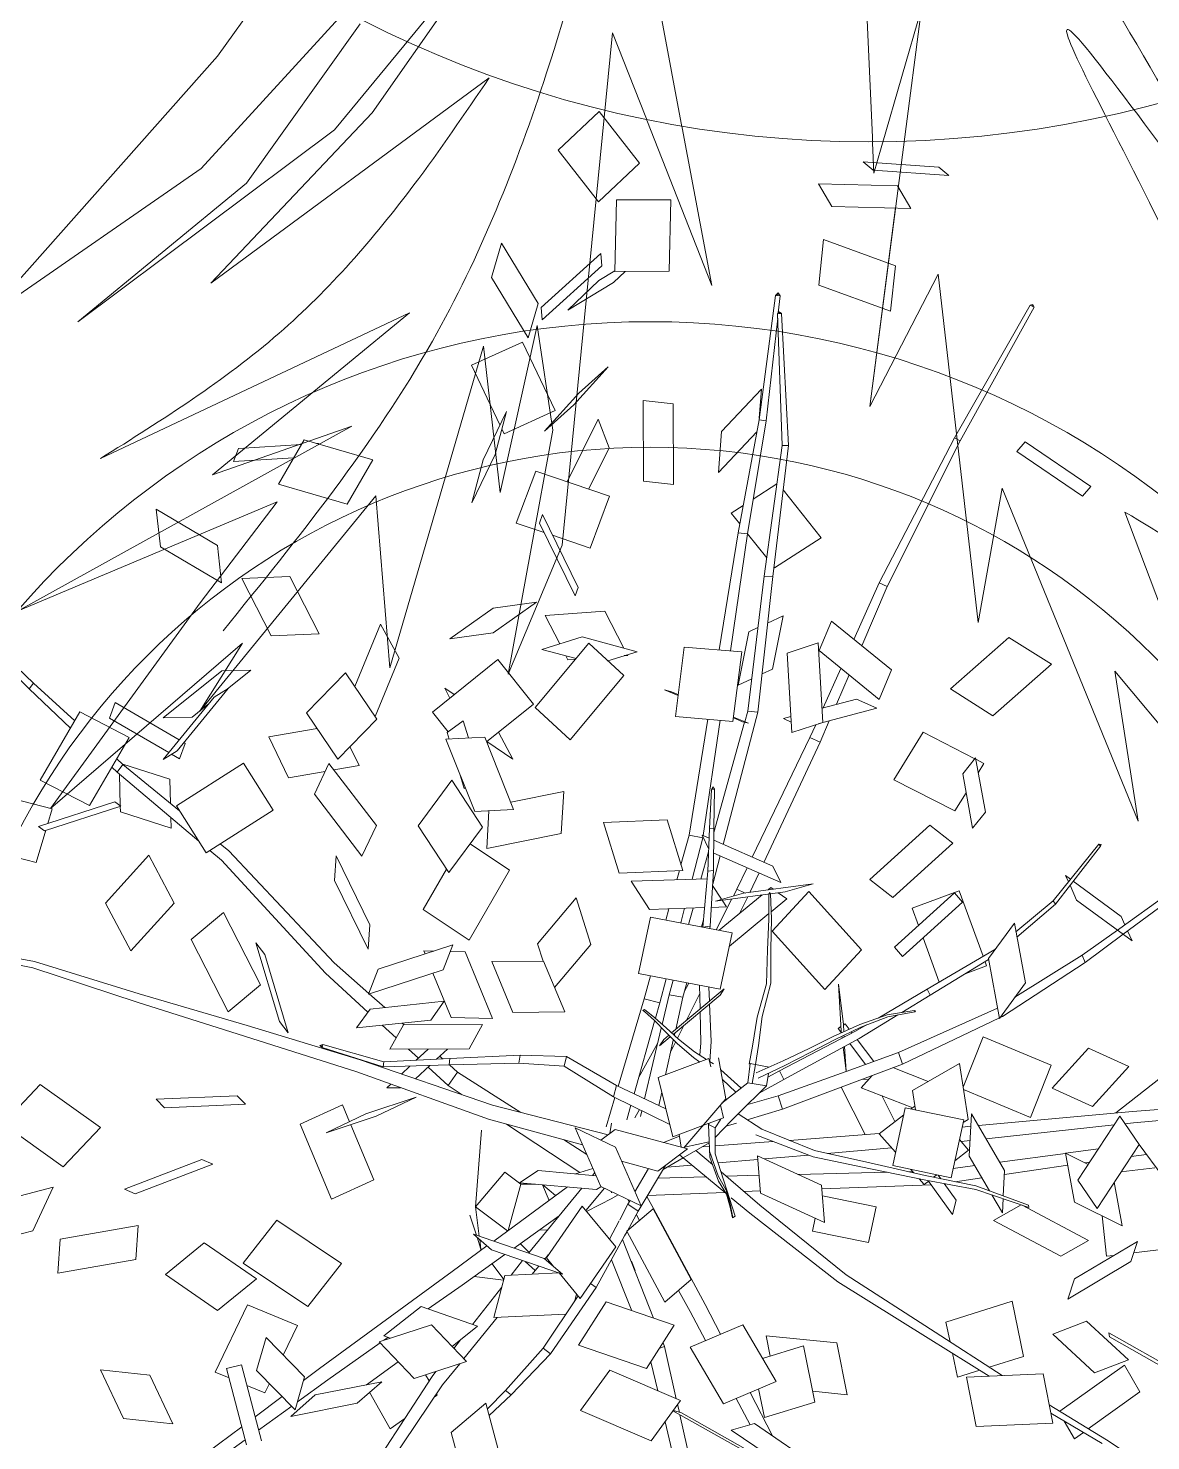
# Model space of a CAD drawing. Header units: centimetres. Extents: x 5488 to 20269, y -31398 to -19684.
# Drawn here: x 11255.41 to 11283.22, y -24145.29 to -24110.31 of the extents above; entities that cross this region are included whole.
import ezdxf

# ---------------------------------------------------------------- set-up
doc = ezdxf.new("R2010")
doc.units = ezdxf.units.CM
doc.set_wipeout_variables(frame=1)
doc.layers.add('wipeout', color=7, linetype='Continuous', true_color=0xffffff)
for name, color, linetype, lineweight in [('xxx_Auto_FURNISHED-01', 252, 'Continuous', 0), ('xxx_Auto_Kaplama_Ahşap Tarama', 16, 'Continuous', 5), ('xxx_Auto_Tefris_Tefris', 32, 'Continuous', 15)]:
    doc.layers.add(name, color=color, linetype=linetype, lineweight=lineweight)
doc.layers.add('xxx_Auto_LANDSCAPE', color=7, linetype='Continuous', lineweight=0, true_color=0x496639)

# ---------------------------------------------------------------- blocks, each defined once
blk = doc.blocks.new('palm_plan')
at = {"color": 0}
for p, q in [((53.076, -16.938), (79.485, -27.705)), ((79.485, -27.705), (70.844, -20.236)), ((70.844, -20.236), (93.512, -34.472)), ((129.233, -23.515), (107.011, -21.954)), ((116.386, -26.983), (129.233, -23.515)), ((93.512, -34.472), (87.394, -26.637)), ((87.394, -26.637), (109.615, -33.921)), ((126.108, -29.758), (116.386, -26.983)), ((93.512, -34.472), (82.178, -27.354)), ((109.615, -33.921), (102.15, -28.718)), ((102.15, -28.718), (126.108, -29.758)), ((54.384, -33.795), (81.773, -40.668)), ((81.773, -40.668), (63.694, -39.636)), ((63.694, -39.636), (77.03, -47.433)), ((54.107, -64.234), (40.701, -40.896)), ((61.839, -56.435), (54.086, -43.159)), ((54.086, -43.159), (61.814, -59.202)), ((77.03, -47.433), (93.328, -56.963)), ((62.977, -48.357), (67.665, -70.969)), ((53.788, -52.523), (60.454, -68.343)), ((86.117, -54.336), (79.326, -52.352)), ((79.326, -52.352), (88.413, -59.255)), ((99.65, -63.838), (86.117, -54.336)), ((62.603, -66.022), (56.11, -54.675)), ((67.665, -70.969), (61.839, -56.435)), ((88.413, -59.255), (79.078, -56.182)), ((79.078, -56.182), (95.969, -70.826)), ((93.328, -56.963), (99.65, -63.838)), ((61.814, -59.202), (66.305, -80.109)), ((79.322, -76.195), (75.002, -59.76)), ((75.002, -59.76), (75.221, -82.54)), ((63.489, -85.616), (54.107, -64.234)), ((66.305, -80.109), (62.603, -66.022)), ((80.262, -66.412), (79.322, -76.195)), ((82.159, -91.763), (80.262, -66.412)), ((95.969, -70.826), (85.152, -66.886)), ((85.152, -66.886), (93.299, -83.572)), ((60.454, -68.343), (63.489, -85.616)), ((82.755, -73.036), (82.159, -91.763)), ((86.73, -80.526), (82.755, -73.036)), ((93.299, -83.572), (90.361, -79.073)), ((90.361, -79.073), (95.028, -95.309)), ((95.028, -95.309), (86.73, -80.526))]:
    blk.add_line(p, q, dxfattribs=at)
for centre, radius, start, end in [((77.984, -118.597), 124.94, 80.11436, 108.49853), ((90.772, -108.289), 112.522, 85.42798, 116.71611)]:
    blk.add_arc(centre, radius, start, end, dxfattribs=at)
for points in [[(40.185, -7.779), (65.461, -5.695), (81.71, -4.497), (61.045, -9.388), (96.197, -7.027), (77.409, -11.473), (114.704, -12.576), (129.927, -18.138)], [(19.885, -13.227), (64.286, -44.751), (77.349, -59.145), (89.076, -79.911)], [(107.011, -21.954), (113.956, -17.965), (129.927, -18.138)], [(62.977, -48.357), (67.375, -55.915), (72.601, -68.222), (75.221, -82.54)]]:
    blk.add_spline(points, degree=3, dxfattribs=at)
blk = doc.blocks.new('A$C21533CF2')
blk.add_wipeout([(74.13, 39.489), (75.197, 40.417), (76.213, 41.4), (77.177, 42.435), (78.085, 43.519), (78.935, 44.649), (79.725, 45.822), (80.452, 47.035), (81.115, 48.284), (81.712, 49.566), (82.241, 50.877), (82.7, 52.214), (83.089, 53.574), (83.406, 54.952), (83.65, 56.345), (83.822, 57.748), (83.919, 59.159), (83.943, 60.573), (83.892, 61.986), (83.768, 63.395), (83.57, 64.795), (83.299, 66.183), (82.956, 67.554), (82.542, 68.906), (82.057, 70.235), (81.504, 71.536), (80.883, 72.806), (80.196, 74.043), (79.446, 75.241), (78.634, 76.399), (77.763, 77.512), (76.834, 78.579), (75.851, 79.595), (74.816, 80.559), (73.732, 81.467), (72.602, 82.317), (71.429, 83.107), (70.217, 83.834), (68.968, 84.497), (67.686, 85.094), (66.374, 85.623), (65.037, 86.082), (63.677, 86.471), (62.299, 86.788), (60.907, 87.032), (59.503, 87.204), (58.092, 87.301), (56.679, 87.325), (55.265, 87.274), (53.857, 87.15), (52.457, 86.952), (51.069, 86.681), (49.697, 86.338), (48.345, 85.924), (47.017, 85.439), (45.716, 84.886), (44.445, 84.265), (43.209, 83.578), (42.01, 82.828), (40.853, 82.016), (39.739, 81.145), (38.672, 80.216), (37.656, 79.233), (36.692, 78.198), (35.784, 77.114), (34.934, 75.984), (34.144, 74.812), (33.417, 73.599), (32.754, 72.35), (32.157, 71.068), (31.629, 69.756), (31.169, 68.419), (30.781, 67.059), (30.464, 65.681), (30.219, 64.289), (30.048, 62.885), (29.95, 61.474), (29.927, 60.061), (29.977, 58.647), (30.101, 57.239), (30.299, 55.839), (30.57, 54.451), (30.913, 53.079), (31.328, 51.727), (31.812, 50.399), (32.366, 49.098), (32.987, 47.827), (33.673, 46.591), (34.423, 45.392), (35.235, 44.235), (36.107, 43.121), (37.035, 42.054), (38.018, 41.038), (39.053, 40.074), (40.137, 39.166), (41.267, 38.316), (42.44, 37.526), (43.653, 36.799), (44.902, 36.136), (46.184, 35.539), (47.495, 35.011), (48.832, 34.551), (50.192, 34.163), (51.57, 33.846), (52.963, 33.601), (54.366, 33.43), (55.777, 33.332), (57.191, 33.309), (58.604, 33.359), (60.013, 33.483), (61.413, 33.681), (62.801, 33.952), (64.172, 34.295), (65.524, 34.71), (66.853, 35.194), (68.154, 35.748), (69.424, 36.369), (70.661, 37.055), (71.859, 37.805), (73.017, 38.617)]).dxf.layer = 'wipeout'
at = {"layer": 'xxx_Auto_Tefris_Tefris'}
blk.add_circle((56.935, 60.317), 27, dxfattribs=at)
at = {"layer": 'xxx_Auto_LANDSCAPE', "xscale": -0.364783083416274, "yscale": 0.364783083416274, "zscale": 0.3647830834162722, "rotation": 328.9633282841189}
blk.add_blockref('palm_plan', (59.413, 57.228), dxfattribs=at)
blk = doc.blocks.new('agac0001')
at = {"layer": 'xxx_Auto_LANDSCAPE', "linetype": 'Continuous'}
for points in [[(-3.705, 39.821), (-2.706, 29.573)], [(-3.128, 39.857), (-2.015, 29.647)], [(10.285, 34.342), (8.7, 31.065)], [(10.628, 34.241), (9.015, 30.769)], [(35.881, 34.163), (35.4, 33.548)], [(39.292, 30.731), (35.881, 34.163)], [(35.4, 33.548), (38.81, 30.116)], [(47.247, 32.778), (40.076, 26.846)], [(47.247, 32.778), (47.424, 32.728)], [(47.412, 32.566), (47.247, 32.778)], [(47.424, 32.728), (47.34, 32.659)], [(47.424, 32.728), (47.412, 32.566)], [(47.412, 32.566), (40.314, 26.529)], [(-1.92, 28.622), (-0.383, 31.587)], [(8.7, 31.065), (7.444, 28.474)], [(8.202, 31.529), (8.85, 31.374)], [(11.272, 28.66), (8.202, 31.529)], [(9.253, 31.279), (9.792, 31.153)], [(9.792, 31.153), (12.439, 28.679)], [(-6.25, 30.736), (-4.065, 29.666)], [(-5.514, 28.269), (-5.638, 30.352)], [(9.015, 30.769), (7.899, 28.367)], [(14.224, 30.7), (11.262, 27.347)], [(14.372, 30.624), (11.491, 27.242)], [(14.224, 30.7), (14.327, 30.769)], [(14.372, 30.624), (14.224, 30.7)], [(14.327, 30.769), (14.253, 30.683)], [(14.327, 30.769), (14.372, 30.624)], [(38.81, 30.116), (39.292, 30.731)], [(-15.257, 25.728), (-18.393, 29.453)], [(-18.157, 29.463), (-15.021, 25.738)], [(-10.612, 29.987), (-10.502, 28.116)], [(-4.065, 29.666), (-7.425, 26.427)], [(-4.758, 30.004), (-4.704, 29.051)], [(-2.161, 28.824), (-4.065, 29.666)], [(-2.706, 29.573), (-2.666, 29.048)], [(-2.015, 29.647), (-1.138, 20.254)], [(0.718, 29.923), (-1.274, 27.297)], [(2.272, 27.714), (0.718, 29.923)], [(23.24, 25.721), (25.671, 29.797)], [(25.671, 29.797), (27.757, 27.561)], [(-25.436, 28.576), (-21.401, 24.394)], [(-9.854, 28.476), (-11.396, 24.291)], [(-10.991, 27.847), (-9.854, 28.476)], [(-5.521, 25.585), (-2.161, 28.824)], [(7.444, 28.474), (5.127, 22.921)], [(7.899, 28.367), (7.444, 28.474)], [(12.225, 28.436), (11.272, 28.66)], [(12.592, 28.536), (12.861, 28.283)], [(56.714, 28.638), (56.096, 29.151)], [(56.096, 29.151), (57.262, 24.675)], [(57.879, 24.16), (56.714, 28.638)], [(-12.533, 23.662), (-10.991, 27.847)], [(-6.053, 27.749), (-8.755, 27.73)], [(-8.755, 27.73), (-6.791, 25.142)], [(-2.616, 28.386), (-2.013, 20.566)], [(0.28, 25.087), (2.272, 27.714)], [(7.899, 28.367), (6.136, 23.881)], [(12.861, 28.283), (12.461, 28.379)], [(27.757, 27.561), (25.326, 23.486)], [(-20.531, 23.431), (-18.903, 26.937)], [(-18.903, 26.937), (-17.118, 26.308)], [(-10.431, 26.911), (-10.404, 26.462)], [(-3.881, 27.166), (-3.779, 25.185)], [(-1.274, 27.297), (0.28, 25.087)], [(11.262, 27.347), (9.71, 24.675)], [(11.491, 27.242), (10.054, 24.675)], [(11.491, 27.242), (11.262, 27.347)], [(40.076, 26.846), (32.175, 20.845)], [(40.314, 26.529), (40.076, 26.846)], [(-17.118, 26.308), (-19.161, 21.913)], [(-17.247, 24.43), (-16.856, 26.608)], [(-16.856, 26.608), (-14.068, 24.539)], [(-10.404, 26.462), (-7.931, 26.644)], [(-7.425, 26.427), (-5.521, 25.585)], [(-3.762, 25.161), (-4.689, 26.386)], [(-4.568, 26.503), (-4.556, 26.207)], [(40.314, 26.529), (32.485, 20.407)], [(54.55, 26.489), (56.049, 25.945)], [(55.562, 21.779), (54.55, 26.489)], [(56.049, 25.945), (57.059, 21.236)], [(-15.021, 25.738), (-15.257, 25.728)], [(-9.873, 23.715), (-9.251, 25.559)], [(-9.251, 25.559), (-6.393, 21.982)], [(-6.791, 25.142), (-3.762, 25.161)], [(-4.513, 25.156), (-4.356, 21.255)], [(-3.779, 25.161), (-3.569, 21.119)], [(1.66, 25.295), (-1.226, 23.462)], [(4.119, 21.539), (1.66, 25.295)], [(25.326, 23.486), (23.24, 25.721)], [(-21.57, 24.105), (-19.173, 21.36)], [(-21.401, 24.394), (-18.658, 21.355)], [(-14.458, 22.361), (-17.247, 24.43)], [(-14.068, 24.539), (-14.458, 22.361)], [(-11.396, 24.291), (-12.533, 23.662)], [(6.877, 24.675), (5.049, 22.718)], [(10.578, 24.675), (6.877, 24.675)], [(8.75, 22.721), (10.578, 24.675)], [(17.549, 24.184), (16.751, 23.233)], [(20.912, 24.205), (17.549, 24.184)], [(19.997, 24.201), (20.497, 24.649)], [(20.114, 23.257), (20.912, 24.205)], [(20.497, 24.649), (20.84, 24.205)], [(20.876, 24.163), (23.054, 21.348)], [(48.625, 24.134), (51.289, 24.925)], [(50.996, 20.13), (48.625, 24.134)], [(51.289, 24.925), (53.663, 20.921)], [(57.262, 24.675), (57.879, 24.16)], [(-6.984, 20.097), (-9.873, 23.715)], [(-1.226, 23.462), (1.195, 19.768)], [(9.267, 23.271), (9.234, 23.216)], [(16.751, 23.233), (20.114, 23.257)], [(17.969, 22.377), (18.936, 23.247)], [(-20.97, 22.49), (-20.688, 23.095)], [(-19.802, 22.08), (-20.97, 22.49)], [(5.075, 22.718), (3.402, 16.393)], [(5.69, 22.718), (4.129, 16.286)], [(5.049, 22.718), (8.75, 22.721)], [(5.127, 22.921), (5.085, 22.759)], [(5.22, 22.902), (5.127, 22.921)], [(8.695, 22.721), (7.218, 18.829)], [(9.234, 23.216), (7.604, 18.702)], [(8.107, 21.169), (8.333, 22.532)], [(8.333, 22.532), (8.607, 22.487)], [(8.95, 22.43), (13.133, 21.734)], [(9.234, 23.216), (9.22, 23.221)], [(-6.365, 21.929), (-6.984, 20.097)], [(-6.458, 22.363), (-6.604, 22.353), (-4.926, 19.387), (-3.817, 16.496)], [(-6.458, 22.363), (-4.72, 19.415)], [(1.338, 19.773), (4.119, 21.539)], [(9.844, 17.599), (12.427, 21.798)], [(12.427, 21.798), (13.076, 21.434)], [(13.133, 21.734), (13.083, 21.431)], [(16.06, 21.882), (13.483, 17.68)], [(17.397, 20.709), (16.06, 21.882)], [(20.523, 19.074), (17.969, 22.377)], [(57.059, 21.236), (55.562, 21.779)], [(-19.795, 21.365), (-16.72, 21.338)], [(-19.134, 16.741), (-19.795, 21.365)], [(-16.72, 21.338), (-16.062, 16.717)], [(-6.627, 20.707), (-5.788, 20.909)], [(-5.433, 20.283), (-6.627, 20.707)], [(-5.624, 20.95), (-4.115, 21.315)], [(-4.115, 21.315), (-0.347, 19.97)], [(13.076, 21.434), (10.492, 17.234)], [(13.083, 21.431), (12.635, 18.729)], [(14.82, 16.507), (17.397, 20.709)], [(23.054, 21.348), (20.523, 19.074)], [(32.175, 20.845), (28.913, 18.648)], [(32.485, 20.407), (32.175, 20.845)], [(53.663, 20.921), (50.996, 20.13)], [(-15.726, 18.188), (-15.467, 20.361)], [(-15.467, 20.361), (-12.035, 20.295)], [(-12.035, 20.295), (-12.537, 16.105)], [(-2.859, 19.365), (-5.178, 20.19)], [(-4.301, 19.877), (-4.234, 18.223)], [(-0.347, 19.97), (-2.859, 19.365)], [(2.804, 19.82), (-0.659, 19.708)], [(1.712, 16.691), (2.804, 19.82)], [(27.128, 20.163), (25.502, 19.091)], [(30.724, 17.108), (27.128, 20.163)], [(32.485, 20.407), (29.38, 18.252)], [(-4.72, 19.415), (-3.533, 16.507)], [(-0.623, 19.434), (-3.95, 18.028)], [(-3.491, 19.589), (-3.421, 18.252)], [(-2.981, 18.438), (-2.492, 19.389)], [(-2.492, 19.389), (-1.763, 18.953)], [(-1.937, 19.587), (-1.894, 19.034)], [(-1.095, 19.789), (-1.045, 19.255)], [(-0.659, 19.708), (-0.776, 19.37)], [(0.756, 16.074), (-0.623, 19.434)], [(10.733, 19.046), (7.897, 19.518)], [(25.502, 19.091), (29.101, 16.036)], [(-16.367, 18.865), (-13.026, 15.34)], [(-16.255, 18.083), (-13.305, 14.863)], [(-6.165, 17.694), (-5.347, 18.085)], [(-5.347, 18.085), (-4.225, 17.554)], [(7.604, 18.702), (6.429, 15.445)], [(7.218, 18.829), (6.498, 16.929)], [(7.604, 18.702), (7.218, 18.829)], [(12.635, 18.729), (11.524, 18.915)], [(24.744, 15.456), (24.997, 18.85)], [(24.997, 18.85), (25.781, 17.728)], [(-15.969, 16.171), (-15.8, 17.585)], [(-3.91, 16.631), (-6.165, 17.694)], [(-3.95, 18.028), (-2.571, 14.668)], [(-3.898, 17.401), (-3.645, 17.282)], [(2.077, 17.732), (3.295, 15.776)], [(6.395, 17.713), (6.45, 17.773)], [(6.481, 17.704), (6.395, 17.713)], [(6.395, 17.713), (6.395, 16.047)], [(6.45, 17.773), (6.481, 17.704)], [(6.45, 17.773), (6.45, 17.706)], [(6.481, 17.704), (6.517, 16.031)], [(10.492, 17.234), (9.844, 17.599)], [(13.483, 17.68), (14.82, 16.507)], [(25.781, 17.728), (25.619, 15.568)], [(27.302, 17.563), (25.688, 16.476)], [(35.834, 17.435), (34.561, 14.303)], [(39.127, 15.688), (35.834, 17.435)], [(49.704, 17.575), (41.728, 16.507)], [(49.731, 17.325), (41.789, 16.126)], [(49.471, 17.287), (43.463, 15.445)], [(50.865, 17.411), (43.596, 15.032)], [(49.704, 17.575), (49.845, 17.458)], [(49.731, 17.325), (49.704, 17.575)], [(49.845, 17.458), (49.719, 17.439)], [(49.845, 17.458), (49.731, 17.325)], [(50.779, 17.687), (49.778, 17.38)], [(50.779, 17.687), (50.996, 17.601)], [(50.865, 17.411), (50.779, 17.687)], [(50.996, 17.601), (50.822, 17.547)], [(50.996, 17.601), (50.865, 17.411)], [(-16.062, 16.717), (-19.134, 16.741)], [(-4.158, 16.751), (-3.164, 10.163)], [(-4.06, 16.341), (-3.886, 16.677)], [(-3.817, 16.496), (-2.521, 13.309)], [(-3.729, 16.987), (-3.614, 17.206)], [(-3.533, 16.507), (-2.149, 13.328)], [(0.518, 16.65), (1.712, 16.691)], [(0.742, 16.658), (0.616, 16.415)], [(2.449, 13.662), (0.671, 16.522)], [(3.402, 16.393), (2.053, 8.695)], [(4.129, 16.286), (3.402, 16.393)], [(6.395, 16.658), (5.421, 14.091)], [(27.79, 17.149), (25.626, 15.647)], [(29.101, 16.036), (30.724, 17.108)], [(41.728, 16.507), (34.068, 14.091)], [(41.789, 16.126), (41.728, 16.507)], [(-14.48, 16.143), (-15.969, 16.171)], [(-12.537, 16.105), (-13.774, 16.129)], [(-3.655, 16.098), (-4.06, 16.341)], [(-2.997, 15.704), (-3.25, 15.854)], [(-3.162, 15.802), (-3.123, 15.566)], [(-2.571, 14.668), (0.756, 16.074)], [(0.354, 15.904), (-0.514, 14.222)], [(4.129, 16.286), (3.593, 12.93)], [(6.395, 16.047), (6.086, 14.308)], [(6.517, 16.031), (6.255, 14.279)], [(24.775, 15.862), (23.607, 15.075)], [(24.761, 15.459), (29.573, 16.071)], [(29.573, 16.071), (29.313, 14.103)], [(41.789, 16.126), (34.182, 13.595)], [(45.414, 15.516), (43.32, 12.649)], [(43.701, 15.068), (45.414, 15.516)], [(-13.305, 14.863), (-8.917, 10.085)], [(-13.026, 15.34), (-8.6, 10.659)], [(-0.514, 14.222), (-1.803, 14.992)], [(-1.484, 14.801), (-1.102, 10.873)], [(1.743, 14.796), (0.039, 15.294)], [(3.876, 14.703), (5.375, 13.953)], [(6.15, 14.672), (5.89, 13.953)], [(8.731, 12.575), (10.702, 15.216)], [(10.702, 15.216), (14.787, 12.725)], [(23.607, 15.075), (17.034, 10.361)], [(23.994, 14.515), (23.607, 15.075)], [(24.701, 15.006), (23.994, 14.515)], [(24.501, 13.49), (24.761, 15.459)], [(24.723, 15.168), (24.744, 15.456)], [(43.463, 15.445), (36.892, 13.056)], [(43.596, 15.032), (37.071, 12.508)], [(38.91, 13.791), (39.559, 15.385)], [(40.896, 12.013), (42.907, 14.765)], [(43.596, 15.032), (43.463, 15.445)], [(-2.909, 14.267), (-2.03, 8.895)], [(-0.502, 14.243), (-0.5, 14.212)], [(-0.5, 14.212), (0.096, 8.769)], [(3.061, 14.455), (2.449, 13.662)], [(2.954, 13.831), (2.839, 14.169)], [(5.218, 13.459), (3.793, 14.174)], [(5.421, 14.091), (3.817, 9.112)], [(5.89, 13.953), (4.379, 8.952)], [(6.086, 14.308), (5.618, 12.592)], [(6.255, 14.279), (5.823, 12.549)], [(23.994, 14.515), (17.473, 9.72)], [(29.313, 14.103), (24.501, 13.49)], [(34.068, 14.091), (26.103, 11.684)], [(28.519, 13.035), (31.587, 14.279)], [(31.587, 14.279), (31.322, 13.261)], [(34.182, 13.595), (34.068, 14.091)], [(34.561, 14.303), (34.628, 14.267)], [(35.233, 13.945), (36.889, 13.066)], [(-4.844, 13.209), (-6.906, 12.353)], [(-3.591, 10.118), (-4.844, 13.209)], [(-2.521, 13.309), (-1.152, 9.992), (0.799, 6.815)], [(-2.149, 13.328), (-0.797, 10.158), (1.081, 7.239)], [(-0.407, 13.369), (2.711, 12.456)], [(3.593, 12.93), (2.899, 8.588)], [(3.607, 12.93), (5.111, 13.126)], [(5.077, 13.028), (3.607, 12.93)], [(5.749, 13.073), (5.623, 13.064)], [(5.661, 13.197), (5.788, 13.214)], [(5.723, 13.204), (5.673, 13.23)], [(5.823, 13.729), (5.914, 13.681)], [(6.086, 13.095), (5.957, 13.087)], [(6.255, 12.937), (5.959, 13.087)], [(5.995, 13.24), (6.426, 13.297)], [(6.086, 13.597), (6.45, 13.414)], [(8.905, 13.459), (6.086, 13.095)], [(6.333, 13.128), (6.255, 12.937)], [(6.45, 13.414), (6.4, 13.292)], [(6.426, 13.297), (8.905, 13.459)], [(15.192, 13.059), (15.037, 11.302)], [(15.416, 8.786), (15.192, 13.059)], [(25.438, 13.135), (25.133, 13.571)], [(25.474, 13.614), (25.438, 13.135)], [(34.182, 13.595), (26.274, 11.081)], [(28.345, 12.361), (28.519, 13.035)], [(36.892, 13.056), (30.083, 10.726)], [(36.889, 13.066), (36.901, 13.061)], [(37.071, 12.508), (36.892, 13.056)], [(38.312, 12.313), (38.636, 13.116)], [(-6.906, 12.353), (-5.595, 9.119)], [(3.481, 12.229), (3.488, 12.227)], [(3.488, 12.227), (3.483, 12.241)], [(5.618, 12.592), (5.135, 11.026)], [(5.823, 12.549), (5.387, 10.978)], [(12.816, 10.085), (8.731, 12.575)], [(14.787, 12.725), (12.816, 10.085)], [(37.071, 12.508), (30.264, 10.063)], [(31.16, 12.635), (31.005, 12.041)], [(37.573, 12.704), (38.312, 12.313)], [(43.32, 12.649), (40.896, 12.013)], [(57.767, 12.218), (53.499, 11.317)], [(58.37, 8.96), (57.767, 12.218)], [(14.594, 11.321), (13.996, 10.239)], [(15.061, 10.869), (14.594, 11.321)], [(15.037, 11.302), (15.264, 7.027)], [(26.103, 11.684), (18.569, 8.118)], [(25.829, 10.085), (29.899, 11.398)], [(26.274, 11.081), (26.103, 11.684)], [(31.005, 12.041), (27.94, 10.8)], [(27.94, 10.8), (28.169, 11.684)], [(29.899, 11.398), (30.826, 8.004)], [(53.499, 11.317), (54.099, 8.059)], [(-8.6, 10.659), (-3.44, 6.257)], [(5.135, 11.026), (4.625, 9.334)], [(5.387, 10.978), (4.927, 9.277)], [(15.08, 10.399), (13.571, 10.177)], [(15.078, 10.294), (15.08, 10.399)], [(15.09, 10.332), (15.078, 10.33)], [(15.085, 10.394), (15.166, 10.344)], [(15.166, 10.344), (15.09, 10.332)], [(15.166, 10.344), (15.09, 10.301)], [(15.445, 10.497), (15.318, 10.616)], [(15.335, 10.301), (15.445, 10.497)], [(16.698, 10.852), (15.635, 11.14)], [(15.635, 11.14), (18.159, 7.453)], [(18.924, 7.601), (16.698, 10.852)], [(25.643, 10.771), (19.379, 7.689)], [(25.7, 10.654), (25.535, 11)], [(25.535, 11), (26.072, 10.166)], [(25.671, 10.785), (25.643, 10.771)], [(26.274, 11.081), (25.671, 10.785)], [(26.026, 10.149), (25.7, 10.654)], [(58.453, 7.859), (60.308, 10.752)], [(60.308, 10.752), (63.847, 8.907)], [(-8.917, 10.085), (-3.807, 5.58)], [(-5.204, 9.946), (-2.938, 10.187)], [(-2.737, 6.433), (-5.204, 9.946)], [(-2.938, 10.187), (-0.471, 6.672)], [(-0.993, 9.734), (-0.852, 8.302)], [(11.751, 9.803), (9.72, 9.417)], [(11.753, 9.591), (9.734, 9.153)], [(13.571, 10.177), (11.751, 9.803)], [(13.571, 10.02), (11.753, 9.591)], [(13.91, 10.082), (12.404, 7.349)], [(13.469, 6.912), (15.111, 9.894)], [(15.078, 10.294), (13.571, 10.02)], [(15.09, 10.301), (15.078, 10.294)], [(16.455, 9.944), (15.395, 9.184)], [(26.756, 6.691), (25.829, 10.085)], [(45.517, 10.07), (40.672, 9.181)], [(46.058, 8.304), (45.517, 10.07)], [(-15.781, 9.374), (-12.561, 9.324)], [(-15.183, 7.344), (-15.781, 9.374)], [(-12.561, 9.324), (-11.336, 5.175)], [(-5.595, 9.119), (-4.844, 9.431)], [(2.053, 8.695), (1.805, 6.471)], [(2.899, 8.588), (2.053, 8.695)], [(3.817, 9.112), (3.264, 7.477)], [(4.379, 8.952), (3.817, 9.112)], [(4.379, 8.952), (4.129, 8.18)], [(4.625, 9.334), (4.181, 7.599)], [(4.927, 9.277), (4.522, 7.53)], [(9.72, 9.417), (7.818, 8.528)], [(9.734, 9.153), (7.832, 8.223)], [(15.159, 9.01), (14.243, 8.319)], [(15.264, 7.027), (15.416, 8.786)], [(15.733, 8.44), (15.411, 8.881)], [(16.898, 9.296), (15.733, 8.44)], [(26.034, 9.334), (19.32, 7.02)], [(26.231, 8.609), (19.501, 6.178)], [(40.672, 9.181), (41.213, 7.413)], [(53.987, 8.676), (53.456, 7.863)], [(54.099, 8.059), (58.37, 8.96)], [(63.847, 8.907), (61.993, 6.014)], [(-0.852, 8.302), (-0.726, 7.036)], [(0.206, 7.782), (0.604, 4.26)], [(3.621, 8.011), (2.258, 5.983)], [(2.899, 8.588), (2.718, 6.667)], [(3.621, 8.011), (4.348, 8.254)], [(4.005, 6.91), (3.621, 8.011)], [(4.72, 8.373), (5.135, 7.272)], [(6.126, 7.982), (5.02, 7.573)], [(7.818, 8.528), (6.126, 7.982)], [(7.832, 8.223), (6.147, 7.615)], [(15.209, 8.035), (13.538, 6.738)], [(15.733, 8.44), (15.361, 8.152)], [(17.914, 7.808), (16.305, 7.043)], [(21.977, 8.221), (19.654, 7.742)], [(21.984, 8.037), (19.67, 7.472)], [(21.977, 8.221), (22.13, 8.135)], [(21.984, 8.037), (21.977, 8.221)], [(22.13, 8.135), (21.982, 8.099)], [(22.13, 8.135), (21.984, 8.037)], [(30.826, 8.004), (26.756, 6.691)], [(41.213, 7.413), (46.058, 8.304)], [(53.456, 7.863), (52.307, 4.808)], [(53.732, 6.989), (54.137, 8.068)], [(61.993, 6.014), (58.453, 7.859)], [(-19.868, 6.896), (-16.47, 3.5)], [(-15.867, 7.356), (-16.227, 4.16)], [(-12.371, 7.303), (-15.867, 7.356)], [(-12.664, 4.71), (-12.371, 7.303)], [(1.081, 7.239), (2.263, 5.988)], [(4.005, 6.91), (3.08, 5.142)], [(5.02, 7.573), (3.917, 7.163)], [(5.135, 7.272), (4.005, 6.91)], [(6.147, 7.615), (5.106, 7.213)], [(13.169, 7.67), (9.925, 6.314)], [(15.037, 2.949), (13.169, 7.67)], [(17.115, 7.251), (13.815, 6.412)], [(17.137, 6.891), (13.845, 5.961)], [(14.93, 6.695), (14.789, 7.623)], [(14.789, 7.623), (15.242, 7.434)], [(15.297, 7.41), (16.224, 7.024)], [(18.297, 7.158), (16.746, 6.4)], [(19.189, 6.974), (16.829, 5.861)], [(19.654, 7.742), (17.115, 7.251)], [(17.137, 6.891), (17.115, 7.251)], [(19.67, 7.472), (17.137, 6.891)], [(18.486, 7.201), (19.36, 6.965)], [(19.36, 6.965), (19.101, 7.341)], [(19.246, 6.996), (19.189, 6.974)], [(19.501, 6.178), (19.189, 6.974)], [(19.67, 7.472), (19.654, 7.742)], [(28.481, 6.338), (27.997, 7.091)], [(28.043, 7.105), (28.314, 6.684)], [(54.585, 7.346), (52.023, 3.166)], [(52.307, 4.808), (53.732, 6.989)], [(52.776, 3.233), (55.338, 7.415)], [(55.338, 7.415), (54.585, 7.346)], [(-3.44, 6.257), (-1.024, 4.317)], [(-0.471, 6.672), (-2.737, 6.433)], [(-2.604, 6.448), (-2.461, 5.47)], [(-1.646, 6.548), (-1.334, 4.565)], [(-0.688, 6.65), (-0.445, 4.245)], [(4.503, 5.437), (3.583, 6.104)], [(5.096, 5.442), (3.795, 6.438)], [(9.582, 6.238), (7.754, 2.989)], [(7.854, 2.913), (9.906, 6.562)], [(9.906, 6.562), (9.582, 6.238)], [(9.925, 6.314), (11.793, 1.59)], [(13.815, 6.412), (13.679, 6.381)], [(13.841, 5.973), (13.815, 6.412)], [(14.284, 6.085), (13.874, 5.89)], [(15.502, 2.982), (14.994, 6.286)], [(16.691, 6.765), (17.394, 2.193)], [(19.501, 6.178), (17.818, 5.361)], [(28.314, 6.684), (28.481, 6.338)], [(48.453, 6.586), (46.566, 4.102)], [(47.216, 4.534), (48.453, 6.586)], [(-14.191, 5.263), (-14.93, 1.855)], [(-10.421, 3.902), (-14.191, 5.263)], [(-11.336, 5.175), (-12.609, 5.194)], [(-3.807, 5.58), (-2.683, 4.641)], [(3.309, 5.425), (0.83, 2.363)], [(1.948, 5.544), (1.097, 4.348)], [(1.731, 5.785), (1.66, 5.139)], [(2.258, 5.983), (1.948, 5.544)], [(5.835, 5.449), (3.309, 5.425)], [(6.896, 5.18), (5.716, 4.879)], [(9.172, 5.509), (6.896, 5.18)], [(10.187, 5.654), (9.327, 5.53)], [(15.099, 5.597), (14.17, 5.144)], [(17.499, 5.204), (16.97, 4.949)], [(17.47, 5.401), (20.676, 5.03)], [(18.009, 1.564), (17.47, 5.401)], [(37.814, 3.473), (40.71, 5.22)], [(40.71, 5.22), (43.034, 1.076)], [(43.603, 5.735), (41.365, 4.05)], [(42.042, 2.844), (45.436, 5.401)], [(45.436, 5.401), (43.603, 5.735)], [(-17.402, 4.429), (-14.556, 3.585)], [(-3.908, 4.484), (-3.835, 4.666), (0.13, 4.174)], [(-3.779, 4.5), (-3.908, 4.484)], [(-3.908, 4.484), (-3.24, 4.472)], [(-3.779, 4.5), (-3.045, 4.496)], [(-3.24, 4.472), (-2.423, 4.388)], [(-3.045, 4.496), (-2.165, 4.419)], [(-2.423, 4.388), (-1.541, 4.06)], [(-2.344, 4.357), (0.459, 2.017)], [(-2.292, 4.315), (-1.61, -0.347)], [(-2.165, 4.419), (-1.219, 4.105)], [(0.13, 4.174), (1.681, 4.453)], [(1.681, 4.453), (2.151, 4.889)], [(1.681, 4.453), (1.967, 4.091)], [(2.182, 5.075), (1.953, 3.75)], [(2.99, 5.027), (2.182, 5.075)], [(5.337, 1.602), (5.897, 4.86)], [(5.897, 4.86), (5.385, 4.891)], [(5.726, 4.87), (5.535, 5.077)], [(6.472, 4.064), (5.871, 4.713)], [(6.941, 4.548), (6.207, 4.35)], [(8.805, 4.858), (6.941, 4.548)], [(9.899, 5.039), (8.424, 3.924)], [(10.397, 5.123), (8.962, 4.884)], [(10.69, 4.379), (9.865, 3.986)], [(10.645, 4.496), (10.175, 4.133)], [(15.18, 5.082), (14.348, 4.691)], [(20.676, 5.03), (21.215, 1.192)], [(31.077, 5.127), (30.862, 3.266)], [(31.005, 4.508), (30.957, 4.52)], [(30.957, 4.52), (30.984, 4.307)], [(32.576, 2.003), (31.077, 5.127)], [(33.87, 3.654), (31.437, 4.379)], [(45.329, 2.05), (47.216, 4.534)], [(-16.594, 2.031), (-18.465, 3.905)], [(-16.47, 3.5), (-16.594, 2.031)], [(-16.227, 4.16), (-14.437, 4.133)], [(-11.16, 0.494), (-10.421, 3.902)], [(-1.541, 4.06), (-0.012, 3.804), (1.967, 4.091)], [(-1.219, 4.105), (0.356, 3.857)], [(-0.483, 3.881), (0.547, 3.054)], [(-0.407, 3.869), (-0.402, 3.816)], [(0.859, 3.931), (0.244, 2.198)], [(0.644, 3.9), (0.695, 3.464)], [(0.864, 2.403), (0.914, 3.938)], [(1.953, 3.75), (1.622, 1.815)], [(1.967, 4.091), (2.02, 4.138)], [(5.835, 4.248), (5.79, 4.236)], [(6.14, 3.94), (5.797, 4.286)], [(7.137, 3.147), (6.14, 3.94)], [(7.415, 3.249), (6.472, 4.064)], [(8.173, 3.738), (7.473, 3.206)], [(9.865, 3.986), (8.011, 3.194)], [(10.168, 3.192), (9.865, 3.986)], [(11, 3.597), (10.168, 3.192)], [(15.323, 4.148), (14.684, 3.838)], [(29.79, 4.062), (26.551, 0.13)], [(32.121, 2.334), (29.79, 4.062)], [(34.28, 0.025), (33.87, 3.654)], [(38.996, 1.364), (37.814, 3.473)], [(46.566, 4.102), (45.329, 2.05)], [(-18.219, 3.068), (-15.016, -0.762)], [(-16.494, 3.216), (-14.754, 2.675)], [(-1.143, 3.354), (-0.685, 0.468)], [(-0.285, 2.639), (-0.135, 1.14)], [(7.399, 2.932), (5.421, 2.086)], [(6.965, 2.823), (6.762, 2.661)], [(7.253, 3.042), (6.965, 2.823)], [(7.01, 2.765), (6.965, 2.823)], [(7.995, 2.553), (7.137, 3.147)], [(7.632, 2.773), (7.22, 2.041)], [(8.219, 2.634), (7.415, 3.249)], [(7.544, 2.365), (7.735, 2.701)], [(7.823, 3.113), (7.675, 3.051)], [(8.953, 2.086), (8.219, 2.634)], [(10.168, 3.192), (8.476, 2.441)], [(11.162, 3.187), (9.789, 2.539)], [(11.793, 1.59), (15.037, 2.949)], [(17.394, 2.193), (15.502, 2.982)], [(46.432, 2.928), (45.617, -0.392)], [(50.903, 1.738), (46.432, 2.928)], [(51.099, 2.122), (53.031, 3.106)], [(52.023, 3.166), (52.776, 3.233)], [(53.031, 3.106), (57.057, 1.593)], [(-14.799, -1.25), (-17.857, 2.408)], [(-14.93, 1.855), (-11.16, 0.494)], [(-10.736, 2.453), (-8.791, 1.874)], [(-8.791, 1.874), (-2.459, -0.147)], [(-0.264, 0.547), (0.73, 2.57)], [(0.244, 2.198), (-0.23, 0.868)], [(0.73, 2.57), (2.713, -1.546)], [(0.904, 2.213), (1.691, 2.22)], [(1.581, 2.217), (1.393, 1.197)], [(1.622, 1.815), (5.337, 1.602)], [(4.691, -1.289), (2.387, 1.772)], [(8.257, 2.346), (4.212, 0.554)], [(8.75, 2.024), (4.629, -0.023)], [(7.375, 1.955), (5.545, 0.432)], [(7.22, 2.041), (7.544, 2.365)], [(8.788, 2.027), (7.995, 2.553)], [(9.441, 1.519), (8.788, 2.027)], [(9.789, 2.539), (8.922, 2.108)], [(9.553, 1.56), (8.953, 2.086)], [(10.197, 1.655), (9.789, 2.539)], [(11.515, 2.296), (10.197, 1.655)], [(28.882, -1.598), (32.121, 2.334)], [(32.283, -0.562), (32.576, 2.003)], [(35.583, 2.31), (35.112, 2.05)], [(35.112, 2.05), (39.876, 0.73)], [(40.348, 0.99), (35.583, 2.31)], [(50.088, -1.579), (50.903, 1.738)], [(55.124, 0.609), (51.099, 2.122)], [(-10.943, 1.488), (-9.041, 0.895)], [(-9.041, 0.895), (-7.647, 0.43)], [(-8.188, -0.507), (-7.132, 1.321)], [(-7.132, 1.321), (-2.463, -0.156)], [(-2.451, -1.088), (-0.009, 1.064)], [(5.318, -0.972), (3.371, 1.714)], [(4.412, 1.655), (3.65, 1.328)], [(10.197, 1.655), (5.254, -0.881)], [(9.532, 1.443), (9.441, 1.519)], [(9.553, 1.56), (9.532, 1.443)], [(21.215, 1.192), (18.009, 1.564)], [(31.315, 1.357), (31.367, 0.89)], [(31.344, 1.393), (32.283, -0.562)], [(31.367, 0.89), (31.62, 0.816)], [(40.138, -0.671), (39.256, 0.902)], [(39.876, 0.73), (40.348, 0.99)], [(43.034, 1.076), (40.138, -0.671)], [(57.057, 1.593), (55.124, 0.609)], [(-1.255, -1.067), (0.001, 0.001)], [(0.735, -1.524), (-0.264, 0.547)], [(3.628, 0.122), (3.187, -0.233)], [(3.531, 0.251), (3.202, 0.106)], [(26.551, 0.13), (28.882, -1.598)], [(32.414, 0.58), (34.28, 0.025)], [(-20.214, -0.697), (-15.111, -0.876)], [(-16.336, -2.89), (-14.263, -0.678)], [(-15.016, -0.762), (-14.766, -1.217)], [(-14.263, -0.678), (-11.653, -4.566)], [(-9.68, -0.207), (-11.954, -2.347)], [(-7.521, -4.034), (-9.68, -0.207)], [(-3.519, -1.987), (-8.188, -0.507)], [(-2.463, -0.156), (-3.519, -1.987)], [(-2.459, -0.147), (-1.67, -0.4)], [(-2.154, -0.86), (-0.552, -3.052)], [(1.653, -1.737), (-2.154, -0.86)], [(-0.774, -0.659), (-0.783, -0.683)], [(3.981, -0.345), (3.164, -0.752)], [(21.043, -1.462), (23.536, -0.836)], [(23.536, -0.836), (23.483, -4.134)], [(33.829, -3.281), (35.181, -0.35)], [(35.181, -0.35), (35.293, -3.014)], [(44.306, -1.949), (46.937, -0.002)], [(46.937, -0.002), (44.471, -1.169)], [(45.617, -0.392), (45.934, -0.476)], [(46.201, -0.547), (50.088, -1.579)], [(-18.558, -1.689), (-15.355, -1.844)], [(-14.949, -0.881), (-14.468, -0.898)], [(-14.106, -0.912), (-10.852, -1.026)], [(-10.852, -1.026), (-10.881, -1.336)], [(-10.852, -1.026), (-10.602, -1.074)], [(-9.022, -1.374), (-3.965, -2.337)], [(-3.5, -1.956), (-2.451, -1.088)], [(-3.014, -1.112), (-2.633, -1.238)], [(-2.759, -2.292), (-1.91, -1.625)], [(-2.451, -1.088), (-1.91, -1.625)], [(-1.91, -1.625), (-1.715, -1.458)], [(-1.786, -1.52), (-1.634, -1.572)], [(2.713, -1.546), (2.229, -2.528)], [(3.123, -1.708), (2.53, -1.92)], [(4.627, -1.203), (2.966, -2.054)], [(4.691, -1.289), (5.318, -0.972)], [(7.072, -3.893), (4.691, -1.289)], [(7.63, -3.655), (5.318, -0.972)], [(14.06, -0.926), (11.882, -3.591)], [(17.015, -1.293), (14.06, -0.926)], [(14.703, -4.12), (17.015, -1.293)], [(20.969, -6.096), (21.043, -1.462)], [(27.375, -4.899), (29.099, -1.672)], [(29.099, -1.672), (32.163, -3.305)], [(44.471, -1.169), (41.84, -3.116)], [(-13.419, -1.937), (-11.61, -2.023)], [(-11.954, -2.347), (-9.794, -6.174)], [(-8.341, -2.58), (-5.063, -3.243)], [(-6.536, -4.458), (-3.774, -2.18)], [(-5.359, -2.049), (-5.96, -1.939)], [(-3.803, -3.114), (-2.804, -2.328)], [(-3.774, -2.18), (-3.533, -1.982)], [(-1.365, -2.487), (-1.877, -4.187)], [(-1.248, -2.099), (-1.353, -2.447)], [(-1.041, -2.48), (-0.959, -2.494)], [(3.254, -3.932), (1.653, -1.737)], [(5.54, -8.634), (2.47, -2.037)], [(41.84, -3.116), (44.306, -1.949)], [(-13.727, -6.78), (-16.336, -2.89)], [(-4.329, -2.819), (-7.018, -5.543)], [(-1.512, -4.392), (-4.329, -2.819)], [(-1.813, -4.225), (-0.695, -2.857)], [(-0.559, -3.052), (-0.678, -3.338)], [(-0.678, -3.338), (0.59, -7.876)], [(-0.552, -3.052), (3.254, -3.932)], [(1.109, -6.632), (0.156, -3.217)], [(0.213, -3.429), (0.354, -3.262)], [(0.618, -3.324), (0.494, -4.427)], [(10.311, -3.255), (10.864, -6.358)], [(13.6, -3.958), (10.311, -3.255)], [(32.163, -3.305), (29.759, -7.814)], [(33.944, -5.945), (33.829, -3.281)], [(35.293, -3.014), (33.944, -5.945)], [(-9.794, -6.174), (-7.521, -4.034)], [(-3.719, -8.117), (-0.438, -4.206)], [(4.248, -8), (0.523, -4.16)], [(2.687, -4.766), (1.536, -3.536)], [(4.744, -9.029), (2.165, -3.681)], [(7.072, -3.893), (7.63, -3.655)], [(7.756, -6.579), (7.072, -3.893)], [(8.233, -6.408), (7.63, -3.655)], [(14.153, -7.061), (13.6, -3.958)], [(13.602, -3.982), (14.703, -4.12)], [(23.009, -4.041), (23.321, -6.396)], [(27.671, -4.959), (23.009, -4.041)], [(27.38, -4.892), (26.038, -3.531)], [(26.038, -3.531), (27.814, -4.082)], [(-11.653, -4.566), (-13.727, -6.78)], [(-9.995, -7.943), (-6.536, -4.458)], [(-6.536, -4.458), (-6.236, -4.749)], [(-4.201, -7.113), (-1.512, -4.392)], [(-2.611, -10.08), (-0.199, -5.054)], [(19.418, -4.966), (15.69, -8.179)], [(21.436, -7.039), (19.418, -4.966)], [(27.983, -7.316), (27.671, -4.959)], [(-9.585, -8.314), (-6.837, -5.643)], [(-7.094, -5.893), (-6.71, -5.714)], [(-7.018, -5.543), (-5.254, -6.525)], [(-3.257, -8.936), (-1.839, -5.874)], [(0.204, -6.501), (-0.585, -5.86)], [(23.207, -5.536), (20.969, -6.096)], [(27.802, -5.945), (28.882, -6.065)], [(-7.189, -10.927), (-7.797, -6.575)], [(-4.215, -7.242), (-5.361, -6.339)], [(-5.361, -6.339), (-3.121, -10.304)], [(-5.249, -6.534), (-4.794, -9.799)], [(-4.804, -6.777), (-4.201, -7.113)], [(-2.537, -6.708), (-2.463, -7.223)], [(-1.915, -6.041), (-1.968, -6.029)], [(0.213, -6.532), (-0.795, -6.298)], [(0.59, -7.876), (1.109, -6.632)], [(7.756, -6.579), (8.233, -6.408)], [(8.435, -10.779), (7.756, -6.579)], [(8.807, -10.65), (8.233, -6.408)], [(10.864, -6.358), (14.153, -7.061)], [(22.304, -6.098), (19.966, -8.629)], [(25.454, -7.418), (22.304, -6.098)], [(23.321, -6.396), (27.983, -7.316)], [(24.825, -6.765), (24.856, -6.699)], [(25.669, -6.858), (24.825, -6.765)], [(28.882, -6.065), (28.372, -7.156)], [(31.046, -6.808), (30.402, -6.608)], [(30.559, -6.315), (31.046, -6.808)], [(-4.835, -7.919), (-4.618, -7.654)], [(-4.539, -6.985), (-4.537, -6.927)], [(-4.41, -6.996), (-4.432, -7.07)], [(-4.256, -7.209), (-4.184, -7.123)], [(-1.975, -11.208), (-4.215, -7.242)], [(-4.184, -7.123), (-4.058, -6.968)], [(0.327, -6.939), (0.482, -7.812)], [(7.913, -10.35), (4.782, -7.004)], [(10.721, -7.652), (15.025, -8.536)], [(11.248, -10.123), (10.721, -7.652)], [(23.116, -9.952), (25.454, -7.418)], [(28.372, -7.156), (27.957, -7.111)], [(29.759, -7.814), (28.403, -7.094)], [(-12.013, -10.762), (-9.995, -7.943)], [(-11.691, -11.039), (-9.585, -8.314)], [(-9.995, -7.943), (-9.585, -8.314)], [(-5.025, -8.143), (-4.835, -7.919)], [(-4.849, -9.418), (-4.101, -8.569)], [(-4.835, -7.919), (-4.184, -8.422)], [(-3.064, -8.522), (-3.698, -8.093)], [(0.482, -7.812), (-2.134, -9.089)], [(0.482, -7.812), (1.383, -8.648)], [(10.485, -8.312), (9.172, -9.392)], [(11.355, -13.064), (10.485, -8.312)], [(15.025, -8.536), (15.216, -9.432)], [(15.69, -8.179), (18.031, -10.583)], [(45.526, -8.548), (43.162, -10.583)], [(47.497, -12.452), (45.526, -8.548)], [(-2.158, -9.139), (-0.361, -10.791)], [(1.383, -8.648), (-0.361, -10.791)], [(9.057, -16.379), (4.744, -9.029)], [(9.741, -16.043), (5.54, -8.634)], [(9.172, -9.392), (10.039, -14.144)], [(14.205, -10.071), (15.585, -9.196)], [(15.585, -9.196), (14.961, -13.941)], [(18.031, -10.583), (20.187, -8.724)], [(19.966, -8.629), (23.116, -9.952)], [(33.357, -9.191), (30.13, -11.303)], [(35.607, -9.93), (33.357, -9.191)], [(-7.371, -12.28), (-5.459, -10.111)], [(-4.794, -9.799), (-7.189, -10.927)], [(-5.056, -9.921), (-4.515, -11.653)], [(-3.95, -10.433), (-5.018, -9.904)], [(-4.892, -12.469), (-3.543, -9.556)], [(-3.121, -10.304), (-1.975, -11.208)], [(-0.361, -10.791), (4.165, -9.566)], [(7.215, -11.06), (6.495, -10.319)], [(14.122, -10.714), (11.248, -10.123)], [(13.581, -14.814), (14.205, -10.071)], [(32.166, -12.18), (35.607, -9.93)], [(-13, -12.304), (-12.013, -10.762)], [(-12.585, -12.335), (-11.691, -11.039)], [(-12.013, -10.762), (-11.691, -11.039)], [(-9.318, -13.186), (-7.22, -10.722)], [(-3.97, -12.917), (-2.828, -10.536)], [(-2.945, -10.934), (-3.004, -10.903)], [(-2.363, -10.9), (-2.945, -10.934)], [(-2.945, -10.934), (-2.192, -11.036)], [(-0.361, -10.791), (-2.154, -10.891)], [(-2.061, -11.053), (-0.8, -11.224)], [(7.215, -11.06), (7.913, -10.35)], [(8.54, -12.059), (7.215, -11.06)], [(8.431, -10.753), (7.913, -10.35)], [(8.435, -10.779), (8.807, -10.65)], [(9.067, -14.749), (8.435, -10.779)], [(9.363, -14.64), (8.807, -10.65)], [(9.06, -11.241), (8.869, -11.093)], [(9.41, -10.695), (8.919, -11.463)], [(11.334, -11.365), (12.311, -10.347)], [(12.311, -10.347), (12.668, -14.88)], [(15.552, -11.008), (15.354, -10.967)], [(15.426, -10.416), (15.552, -11.008)], [(43.162, -10.583), (45.131, -14.485)], [(-16.625, -12.037), (-12.237, -12.361)], [(-7.535, -11.997), (-8.46, -13.751)], [(-5.709, -15.164), (-7.535, -11.997)], [(8.619, -11.937), (7.983, -12.938)], [(9.091, -12.688), (9.622, -11.854)], [(11.691, -15.898), (11.334, -11.365)], [(29.961, -11.229), (28.009, -14.01)], [(33.083, -12.578), (29.961, -11.229)], [(47.123, -11.632), (47.092, -11.651)], [(47.138, -11.739), (47.123, -11.632)], [(-12.237, -12.361), (-13.598, -14.768)], [(-5.943, -14.761), (-4.892, -12.469)], [(9.837, -13.033), (9.184, -12.542)], [(21.92, -13.658), (23.588, -12.447)], [(23.588, -12.447), (27.838, -14.592)], [(27.397, -14.368), (27.375, -12.8)], [(27.375, -12.8), (28.622, -13.141)], [(31.131, -15.359), (33.083, -12.578)], [(45.131, -14.485), (47.497, -12.452)], [(47.729, -16.477), (47.252, -12.662)], [(-10.655, -14.759), (-9.577, -13.493)], [(-9.947, -16.377), (-9.523, -13.052)], [(-9.523, -13.052), (-6.932, -14.754)], [(-8.591, -13.665), (-8.155, -13.169)], [(-8.295, -21.952), (-3.97, -12.917)], [(6.183, -15.712), (6.872, -13.117)], [(6.872, -13.117), (6.436, -16.306)], [(8.428, -13.729), (8.81, -13.131)], [(10.039, -14.144), (11.355, -13.064)], [(11.567, -14.337), (10.647, -13.646)], [(11.472, -13.114), (11.345, -13.017)], [(26.169, -15.803), (21.92, -13.658)], [(35.71, -13.717), (39.482, -14.826)], [(36.127, -16.627), (35.71, -13.717)], [(46.535, -13.279), (46.99, -16.92)], [(-13.598, -14.768), (-17.983, -14.444)], [(7.62, -13.932), (7.766, -14.771)], [(7.766, -14.771), (7.947, -14.487)], [(13.588, -14.759), (12.597, -13.989)], [(14.961, -13.941), (13.581, -14.814)], [(17.723, -13.949), (16.276, -14.325)], [(16.276, -14.325), (20.769, -15.562)], [(22.218, -15.185), (17.723, -13.949)], [(27.838, -14.592), (26.169, -15.803)], [(28.009, -14.01), (31.131, -15.359)], [(-16.825, -20.839), (-10.655, -14.759)], [(-16.31, -21.284), (-10.023, -15.29)], [(-11.208, -15.202), (-11.293, -15.388)], [(-11.131, -15.228), (-11.208, -15.202)], [(-10.023, -15.29), (-9.773, -15.007)], [(-6.932, -14.754), (-7.359, -18.079)], [(-7.063, -17.728), (-5.709, -15.164)], [(9.067, -14.749), (9.363, -14.64)], [(10.902, -18.186), (9.067, -14.749)], [(11.088, -18.107), (9.363, -14.64)], [(12.668, -14.88), (11.691, -15.898)], [(15.316, -17.159), (12.508, -15.047)], [(15.852, -16.518), (13.624, -14.787)], [(20.769, -15.562), (22.218, -15.185)], [(27.435, -17.164), (27.404, -14.907)], [(30.066, -14.899), (30.107, -17.895)], [(39.482, -14.826), (39.9, -17.736)], [(-9.856, -15.664), (-10.266, -15.524)], [(5.745, -18.903), (6.183, -15.712)], [(6.436, -16.306), (5.745, -18.903)], [(13.059, -22.419), (9.741, -16.043)], [(-7.359, -18.079), (-9.947, -16.377)], [(-9.787, -19.32), (-8.772, -17.149)], [(2.406, -16.575), (1.719, -19.335)], [(5.959, -17.333), (2.406, -16.575)], [(12.451, -22.709), (9.057, -16.379)], [(23.257, -22.111), (15.316, -17.159)], [(23.736, -21.573), (15.852, -16.518)], [(30.107, -17.895), (27.435, -17.164)], [(39.9, -17.736), (36.127, -16.627)], [(46.99, -16.92), (47.729, -16.477)], [(-12.235, -17.4), (-12.695, -18.381)], [(-9.06, -21.573), (-7.437, -18.026)], [(-7.318, -17.764), (-7.197, -17.5)], [(-7.268, -17.376), (-7.063, -17.728)], [(7.246, -17.607), (6.15, -17.376)], [(6.56, -20.369), (7.246, -17.607)], [(-12.695, -18.381), (-10.276, -19.208)], [(-9.775, -18.367), (-10.791, -20.078)], [(-9.825, -22.497), (-9.775, -18.367)], [(10.902, -18.186), (11.088, -18.107)], [(11.057, -18.291), (10.902, -18.186)], [(11.057, -18.291), (10.986, -18.15)], [(11.088, -18.107), (11.057, -18.291)], [(23.872, -22.938), (25.669, -18.451)], [(25.669, -18.451), (28.815, -19.711)], [(33.438, -19.845), (34.299, -18.231)], [(34.299, -18.231), (34.59, -19.962)], [(39.857, -18.989), (42.142, -18.82)], [(42.142, -18.82), (45.005, -22.083)], [(-2.256, -19.44), (-4.453, -21.944)], [(1.069, -22.838), (-2.256, -19.44)], [(1.719, -19.335), (6.56, -20.369)], [(28.815, -19.711), (27.018, -24.201)], [(33.46, -19.79), (30.307, -23.529)], [(33.098, -20.729), (33.46, -19.79)], [(42.717, -22.252), (39.857, -18.989)], [(-10.791, -20.078), (-10.841, -24.209)], [(12.163, -20.045), (12.952, -20.453)], [(17.125, -20.581), (12.163, -20.045)], [(12.952, -20.453), (17.914, -20.989)], [(17.914, -20.989), (17.125, -20.581)], [(34.59, -19.962), (32.43, -24.004)], [(15.352, -21.177), (14.089, -23.42)], [(20.102, -22.576), (15.352, -21.177)], [(29.945, -24.468), (33.098, -20.729)], [(32.142, -22.273), (32.74, -21.153)], [(-10.037, -23.634), (-9.06, -21.573)], [(-8.829, -23.031), (-8.295, -21.952)], [(-4.453, -21.944), (-1.129, -25.343)], [(23.97, -22.695), (23.257, -22.111)], [(24.246, -22.004), (23.736, -21.573)], [(32.43, -24.004), (32.142, -22.273)], [(45.005, -22.083), (42.717, -22.252)], [(-10.841, -24.209), (-9.825, -22.497)], [(-8.619, -22.929), (-10.485, -23.856)], [(-5.829, -24.8), (-8.619, -22.929)], [(-5.471, -22.788), (-7.073, -23.965)], [(-3.66, -25.531), (-5.471, -22.788)], [(-1.129, -25.343), (1.069, -22.838)], [(15.697, -28.763), (12.451, -22.709)], [(16.179, -28.539), (13.059, -22.419)], [(18.838, -24.821), (20.102, -22.576)], [(27.018, -24.201), (23.872, -22.938)], [(30.662, -22.984), (29.792, -23.494)], [(30.717, -23.043), (30.662, -22.984)], [(-11.298, -26.289), (-10.226, -24.03)], [(-10.485, -23.856), (-7.695, -25.729)], [(8.974, -23.811), (8.371, -23.41)], [(8.371, -23.41), (9.065, -28.301)], [(9.668, -28.701), (8.974, -23.811)], [(14.089, -23.42), (18.838, -24.821)], [(29.694, -27.376), (24.649, -23.25)], [(30.095, -26.945), (26.691, -24.07)], [(29.792, -23.494), (30.159, -23.915)], [(30.307, -23.529), (29.945, -24.468)], [(30.288, -24.063), (33.021, -27.216)], [(33.891, -26.704), (30.934, -23.296)], [(-10.464, -26.349), (-9.546, -24.487)], [(-7.695, -25.729), (-5.829, -24.8)], [(-3.669, -27.397), (-2.213, -24.721)], [(-2.213, -24.721), (0.525, -27.44)], [(25.733, -24.761), (26.374, -24.661)], [(27.28, -27.624), (25.733, -24.761)], [(27.23, -24.526), (28.679, -24.297)], [(28.679, -24.297), (30.104, -26.935)], [(-8.624, -25.105), (-9.141, -25.486)], [(-9.141, -25.486), (-8.481, -26.489)], [(-7.332, -28.229), (-3.66, -25.531)], [(21.215, -25.436), (18.834, -28.56)], [(24.368, -26.413), (21.215, -25.436)], [(-7.187, -26.582), (-11.975, -26.239)], [(-7.244, -27.507), (-7.187, -26.582)], [(4.238, -31.025), (5.142, -26.044)], [(5.549, -26.64), (4.646, -31.621)], [(5.142, -26.044), (5.549, -26.64)], [(21.984, -29.538), (24.368, -26.413)], [(28.009, -29.414), (31.639, -26.263)], [(31.639, -26.263), (33.722, -28.925)], [(-12.118, -28.017), (-11.725, -27.188)], [(-12.085, -29.638), (-10.905, -27.245)], [(-12.032, -27.166), (-7.244, -27.507)], [(-7.838, -27.464), (-7.332, -28.229)], [(-0.931, -30.117), (-3.669, -27.397)], [(0.525, -27.44), (-0.931, -30.117)], [(27.008, -32.388), (27.623, -27.531)], [(27.623, -27.531), (27.938, -27.838)], [(29.556, -27.264), (27.657, -27.564)], [(29.694, -27.376), (30.095, -26.945)], [(30.057, -27.638), (29.694, -27.376)], [(30.5, -27.252), (30.095, -26.945)], [(30.104, -26.935), (30.121, -26.964)], [(33.021, -27.216), (33.891, -26.704)], [(9.065, -28.301), (9.668, -28.701)], [(27.618, -27.569), (27.28, -27.624)], [(27.938, -27.838), (27.323, -32.695)], [(18.924, -34.616), (15.697, -28.763)], [(19.279, -34.457), (16.179, -28.539)], [(18.834, -28.56), (21.984, -29.538)], [(33.722, -28.925), (30.092, -32.076)], [(30.092, -32.076), (28.009, -29.414)], [(35.669, -31.706), (32.862, -29.671)], [(35.962, -31.392), (33.25, -29.335)], [(-9.949, -31.339), (-6.787, -32.178)], [(-9.079, -34.247), (-9.949, -31.339)], [(2.32, -31.206), (0.301, -31.733)], [(0.301, -31.733), (0.358, -36.547)], [(2.377, -36.02), (2.32, -31.206)], [(4.646, -31.621), (4.238, -31.025)], [(28.231, -31.673), (27.397, -32.104)], [(30.097, -35.663), (28.231, -31.673)], [(35.669, -31.706), (35.962, -31.392)], [(41.487, -35.679), (35.669, -31.706)], [(41.68, -35.472), (35.962, -31.392)], [(-6.787, -32.178), (-5.917, -35.083)], [(8.614, -32.362), (6.667, -35.029)], [(11.863, -35.484), (8.614, -32.362)], [(27.02, -32.3), (25.207, -33.241)], [(27.323, -32.695), (27.008, -32.388)], [(25.207, -33.241), (26.034, -35.012)], [(-5.917, -35.083), (-9.079, -34.247)], [(6.667, -35.029), (9.918, -38.151)], [(21.815, -41.776), (18.924, -34.616)], [(22.068, -41.676), (19.279, -34.457)], [(0.358, -36.547), (2.377, -36.02)], [(3.178, -37.579), (5.552, -35.868)], [(5.552, -35.868), (5.328, -39.133)], [(9.918, -38.151), (11.863, -35.484)], [(2.954, -40.844), (3.178, -37.579)]]:
    blk.add_lwpolyline(points, dxfattribs=at)
at = {"layer": 'xxx_Auto_LANDSCAPE', "linetype": 'Continuous', "extrusion": (0.707107, 0.707107, 0), "elevation": 18.016}
blk.add_lwpolyline([(-3.31, 0), (-3.317, 0)], dxfattribs=at)
at = {"layer": 'xxx_Auto_LANDSCAPE', "linetype": 'Continuous', "extrusion": (-0.894427, 0.447214, 0), "elevation": -0.865}
blk.add_lwpolyline([(2.975, 0), (2.98, 0)], dxfattribs=at)
blk = doc.blocks.new('A$C7365360F')
at = {"layer": 'xxx_Auto_FURNISHED-01'}
for radius in [17.28, 14.688]:
    blk.add_circle((0.264, 0.108), radius, dxfattribs=at)
at = {"layer": 'xxx_Auto_LANDSCAPE', "xscale": 0.338688, "yscale": 0.338688, "zscale": 0.2074463999999999}
blk.add_blockref('agac0001', (0.079, 0.033), dxfattribs=at)

msp = doc.modelspace()

# ---------------------------------------------------------------- block references
at = {"layer": 'xxx_Auto_Tefris_Tefris', "linetype": 'ByBlock', "xscale": -1.017866091454594, "yscale": 1.017866091454594, "zscale": 1.017866091454596, "rotation": 263.6633441428334}
msp.add_blockref('A$C21533CF2', (11208.805, -24136.459), dxfattribs=at)

# ---------------------------------------------------------------- next in the draw order: hatches: boundary and pattern name
at = {"layer": 'xxx_Auto_Kaplama_Ahşap Tarama'}
h = msp.add_hatch(dxfattribs=at)
h.set_pattern_fill('AR-CONC', color=256, scale=0.5)
h.set_pattern_definition([(50, (809.53, -3617.59), (91.09233, -7.96954), [9.525, -104.775]), (355, (809.53, -3617.59), (-17.6217, 95.52842), [7.62, -83.8203]), (100.45144, (817.12, -3618.255), (73.47062, 87.55888), [8.095, -89.04512]), (46.1842, (809.53, -3592.19), (135.5395, -21.02116), [14.2875, -157.1625]), (96.63556, (820.83, -3593.94), (118.70207, 123.71306), [12.1425, -133.5678]), (351.18415, (809.53, -3592.19), (118.70207, 123.71306), [11.43, -125.72987]), (21, (822.23, -3598.54), (75.8072, -51.1326), [9.525, -104.775]), (326, (822.23, -3598.54), (30.901, 92.09398), [7.62, -83.82]), (71.45144, (828.55, -3602.8), (106.7082, 40.96138), [8.095, -89.04497]), (37.5, (809.53, -3617.59), (1.5443, 42.27752), [0, -82.804, 0, -85.09, 0, -84.1375]), (7.5, (809.53, -3617.59), (33.40983, 50.09029), [0, -48.514, 0, -80.899, 0, -32.0675]), (327.5, (781.21, -3617.59), (67.795298, -2.864372), [0, -31.75, 0, -99.06, 0, -131.445]), (317.5, (768.51, -3617.59), (74.06459, 12.71325), [0, -41.275, 0, -65.786, 0, -93.345])])
edge = h.paths.add_edge_path()
edge.add_line((9312.934, -27555.319), (9330.626, -27555.319))
edge.add_arc((9330.626, -27548.319), 7, 270, 349.5592)
edge.add_arc((-12655703.852, 2009176.564), 12827763.879, 350.8642093147, 350.8644691226)
edge.add_line((9346.746, -27492.157), (9332.45, -27492.157))
edge.add_line((9332.45, -27492.157), (9332.449, -27061.102))
edge.add_line((9332.449, -27061.102), (9346.746, -27061.102))
edge.add_arc((-12660642.429, -2064524.007), 12832765.905, 9.1355309233, 9.1357906395)
edge.add_arc((9330.626, -27004.939), 7, 10.4408, 90)
edge.add_line((9330.626, -26997.939), (9312.934, -26997.939))
edge.add_arc((9312.934, -27004.939), 7, 90, 170.4864)
edge.add_arc((10864.464, -27276.629), 1582.138, 170.069442, 189.930558)
edge.add_arc((9312.934, -27548.319), 7, 189.5136, 270)

# ---------------------------------------------------------------- next in the draw order: block references
at = {"layer": 'xxx_Auto_Tefris_Tefris', "xscale": -1.2, "yscale": 1.2, "rotation": 280.6128426569576}
msp.add_blockref('A$C7365360F', (11270.751, -24138.644), dxfattribs=at)

doc.saveas('drawing.dxf')
